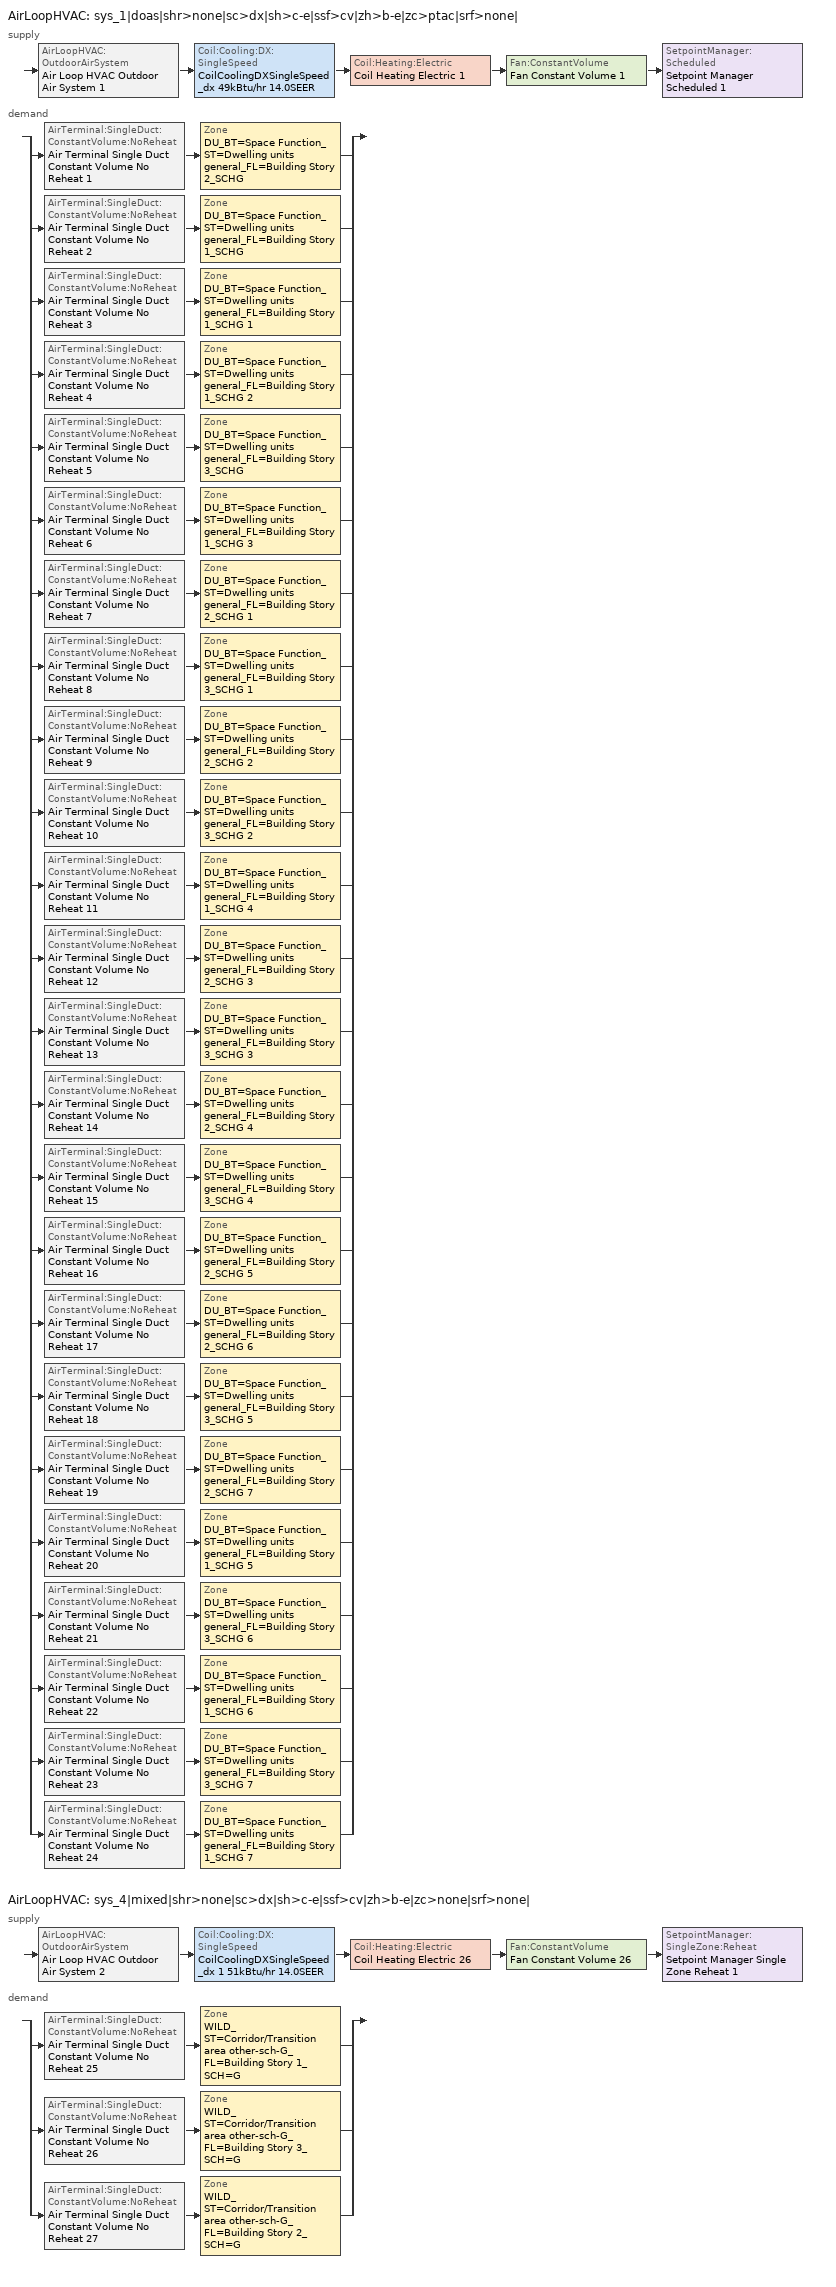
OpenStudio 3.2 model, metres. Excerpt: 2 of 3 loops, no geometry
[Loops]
AirLoopHVAC 'sys_1|doas|shr>none|sc>dx|sh>c-e|ssf>cv|zh>b-e|zc>ptac|srf>none|'
 supply: AirLoopHVAC:OutdoorAirSystem 'Air Loop HVAC Outdoor Air System 1' > Coil:Cooling:DX:SingleSpeed 'CoilCoolingDXSingleSpeed_dx 49kBtu/hr 14.0SEER' > Coil:Heating:Electric 'Coil Heating Electric 1' > Fan:ConstantVolume 'Fan Constant Volume 1' > SetpointManager:Scheduled 'Setpoint Manager Scheduled 1'
 demand: split
  | AirTerminal:SingleDuct:ConstantVolume:NoReheat 'Air Terminal Single Duct Constant Volume No Reheat 1' > Zone 'DU_BT=Space Function_ST=Dwelling units general_FL=Building Story 2_SCHG'
  | AirTerminal:SingleDuct:ConstantVolume:NoReheat 'Air Terminal Single Duct Constant Volume No Reheat 2' > Zone 'DU_BT=Space Function_ST=Dwelling units general_FL=Building Story 1_SCHG'
  | AirTerminal:SingleDuct:ConstantVolume:NoReheat 'Air Terminal Single Duct Constant Volume No Reheat 3' > Zone 'DU_BT=Space Function_ST=Dwelling units general_FL=Building Story 1_SCHG 1'
  | AirTerminal:SingleDuct:ConstantVolume:NoReheat 'Air Terminal Single Duct Constant Volume No Reheat 4' > Zone 'DU_BT=Space Function_ST=Dwelling units general_FL=Building Story 1_SCHG 2'
  | AirTerminal:SingleDuct:ConstantVolume:NoReheat 'Air Terminal Single Duct Constant Volume No Reheat 5' > Zone 'DU_BT=Space Function_ST=Dwelling units general_FL=Building Story 3_SCHG'
  | AirTerminal:SingleDuct:ConstantVolume:NoReheat 'Air Terminal Single Duct Constant Volume No Reheat 6' > Zone 'DU_BT=Space Function_ST=Dwelling units general_FL=Building Story 1_SCHG 3'
  | AirTerminal:SingleDuct:ConstantVolume:NoReheat 'Air Terminal Single Duct Constant Volume No Reheat 7' > Zone 'DU_BT=Space Function_ST=Dwelling units general_FL=Building Story 2_SCHG 1'
  | AirTerminal:SingleDuct:ConstantVolume:NoReheat 'Air Terminal Single Duct Constant Volume No Reheat 8' > Zone 'DU_BT=Space Function_ST=Dwelling units general_FL=Building Story 3_SCHG 1'
  | AirTerminal:SingleDuct:ConstantVolume:NoReheat 'Air Terminal Single Duct Constant Volume No Reheat 9' > Zone 'DU_BT=Space Function_ST=Dwelling units general_FL=Building Story 2_SCHG 2'
  | AirTerminal:SingleDuct:ConstantVolume:NoReheat 'Air Terminal Single Duct Constant Volume No Reheat 10' > Zone 'DU_BT=Space Function_ST=Dwelling units general_FL=Building Story 3_SCHG 2'
  | AirTerminal:SingleDuct:ConstantVolume:NoReheat 'Air Terminal Single Duct Constant Volume No Reheat 11' > Zone 'DU_BT=Space Function_ST=Dwelling units general_FL=Building Story 1_SCHG 4'
  | AirTerminal:SingleDuct:ConstantVolume:NoReheat 'Air Terminal Single Duct Constant Volume No Reheat 12' > Zone 'DU_BT=Space Function_ST=Dwelling units general_FL=Building Story 2_SCHG 3'
  | AirTerminal:SingleDuct:ConstantVolume:NoReheat 'Air Terminal Single Duct Constant Volume No Reheat 13' > Zone 'DU_BT=Space Function_ST=Dwelling units general_FL=Building Story 3_SCHG 3'
  | AirTerminal:SingleDuct:ConstantVolume:NoReheat 'Air Terminal Single Duct Constant Volume No Reheat 14' > Zone 'DU_BT=Space Function_ST=Dwelling units general_FL=Building Story 2_SCHG 4'
  | AirTerminal:SingleDuct:ConstantVolume:NoReheat 'Air Terminal Single Duct Constant Volume No Reheat 15' > Zone 'DU_BT=Space Function_ST=Dwelling units general_FL=Building Story 3_SCHG 4'
  | AirTerminal:SingleDuct:ConstantVolume:NoReheat 'Air Terminal Single Duct Constant Volume No Reheat 16' > Zone 'DU_BT=Space Function_ST=Dwelling units general_FL=Building Story 2_SCHG 5'
  | AirTerminal:SingleDuct:ConstantVolume:NoReheat 'Air Terminal Single Duct Constant Volume No Reheat 17' > Zone 'DU_BT=Space Function_ST=Dwelling units general_FL=Building Story 2_SCHG 6'
  | AirTerminal:SingleDuct:ConstantVolume:NoReheat 'Air Terminal Single Duct Constant Volume No Reheat 18' > Zone 'DU_BT=Space Function_ST=Dwelling units general_FL=Building Story 3_SCHG 5'
  | AirTerminal:SingleDuct:ConstantVolume:NoReheat 'Air Terminal Single Duct Constant Volume No Reheat 19' > Zone 'DU_BT=Space Function_ST=Dwelling units general_FL=Building Story 2_SCHG 7'
  | AirTerminal:SingleDuct:ConstantVolume:NoReheat 'Air Terminal Single Duct Constant Volume No Reheat 20' > Zone 'DU_BT=Space Function_ST=Dwelling units general_FL=Building Story 1_SCHG 5'
  | AirTerminal:SingleDuct:ConstantVolume:NoReheat 'Air Terminal Single Duct Constant Volume No Reheat 21' > Zone 'DU_BT=Space Function_ST=Dwelling units general_FL=Building Story 3_SCHG 6'
  | AirTerminal:SingleDuct:ConstantVolume:NoReheat 'Air Terminal Single Duct Constant Volume No Reheat 22' > Zone 'DU_BT=Space Function_ST=Dwelling units general_FL=Building Story 1_SCHG 6'
  | AirTerminal:SingleDuct:ConstantVolume:NoReheat 'Air Terminal Single Duct Constant Volume No Reheat 23' > Zone 'DU_BT=Space Function_ST=Dwelling units general_FL=Building Story 3_SCHG 7'
  | AirTerminal:SingleDuct:ConstantVolume:NoReheat 'Air Terminal Single Duct Constant Volume No Reheat 24' > Zone 'DU_BT=Space Function_ST=Dwelling units general_FL=Building Story 1_SCHG 7'
AirLoopHVAC 'sys_4|mixed|shr>none|sc>dx|sh>c-e|ssf>cv|zh>b-e|zc>none|srf>none|'
 supply: AirLoopHVAC:OutdoorAirSystem 'Air Loop HVAC Outdoor Air System 2' > Coil:Cooling:DX:SingleSpeed 'CoilCoolingDXSingleSpeed_dx 1 51kBtu/hr 14.0SEER' > Coil:Heating:Electric 'Coil Heating Electric 26' > Fan:ConstantVolume 'Fan Constant Volume 26' > SetpointManager:SingleZone:Reheat 'Setpoint Manager Single Zone Reheat 1'
 demand: split
  | AirTerminal:SingleDuct:ConstantVolume:NoReheat 'Air Terminal Single Duct Constant Volume No Reheat 25' > Zone 'WILD_ST=Corridor/Transition area other-sch-G_FL=Building Story 1_SCH=G'
  | AirTerminal:SingleDuct:ConstantVolume:NoReheat 'Air Terminal Single Duct Constant Volume No Reheat 26' > Zone 'WILD_ST=Corridor/Transition area other-sch-G_FL=Building Story 3_SCH=G'
  | AirTerminal:SingleDuct:ConstantVolume:NoReheat 'Air Terminal Single Duct Constant Volume No Reheat 27' > Zone 'WILD_ST=Corridor/Transition area other-sch-G_FL=Building Story 2_SCH=G'
[Sizing:Zone] Zone Cooling Design Supply Air Temperature Input Method=TemperatureDifference; Zone Cooling Design Supply Air Temperature {C}=14; Zone Cooling Design Supply Air Temperature Difference {deltaC}=11; Zone Heating Design Supply Air Temperature Input Method=TemperatureDifference; Zone Heating Design Supply Air Temperature {C}=40; Zone Heating Design Supply Air Temperature Difference {deltaC}=21; Zone Cooling Design Supply Air Humidity Ratio {kg-H2O/kg-air}=0.0085; Zone Heating Design Supply Air Humidity Ratio {kg-H2O/kg-air}=0.008; Zone Heating Sizing Factor=1.3; Zone Cooling Sizing Factor=1.1; Cooling Design Air Flow Method=DesignDay; Heating Design Air Flow Method=DesignDay; Account for Dedicated Outdoor Air System=No; Dedicated Outdoor Air System Control Strategy=NeutralSupplyAir; Dedicated Outdoor Air Low Setpoint Temperature for Design {C}=autosize; Dedicated Outdoor Air High Setpoint Temperature for Design {C}=autosize
DU_BT=Space Function_ST=Dwelling units general_FL=Building Story 2_SCHG; DU_BT=Space Function_ST=Dwelling units general_FL=Building Story 1_SCHG; DU_BT=Space Function_ST=Dwelling units general_FL=Building Story 1_SCHG 1; DU_BT=Space Function_ST=Dwelling units general_FL=Building Story 1_SCHG 2; DU_BT=Space Function_ST=Dwelling units general_FL=Building Story 3_SCHG; DU_BT=Space Function_ST=Dwelling units general_FL=Building Story 1_SCHG 3; DU_BT=Space Function_ST=Dwelling units general_FL=Building Story 2_SCHG 1; DU_BT=Space Function_ST=Dwelling units general_FL=Building Story 3_SCHG 1; DU_BT=Space Function_ST=Dwelling units general_FL=Building Story 2_SCHG 2; DU_BT=Space Function_ST=Dwelling units general_FL=Building Story 3_SCHG 2; DU_BT=Space Function_ST=Dwelling units general_FL=Building Story 1_SCHG 4; DU_BT=Space Function_ST=Dwelling units general_FL=Building Story 2_SCHG 3; DU_BT=Space Function_ST=Dwelling units general_FL=Building Story 3_SCHG 3; DU_BT=Space Function_ST=Dwelling units general_FL=Building Story 2_SCHG 4; DU_BT=Space Function_ST=Dwelling units general_FL=Building Story 3_SCHG 4; DU_BT=Space Function_ST=Dwelling units general_FL=Building Story 2_SCHG 5; DU_BT=Space Function_ST=Dwelling units general_FL=Building Story 2_SCHG 6; DU_BT=Space Function_ST=Dwelling units general_FL=Building Story 3_SCHG 5; DU_BT=Space Function_ST=Dwelling units general_FL=Building Story 2_SCHG 7; DU_BT=Space Function_ST=Dwelling units general_FL=Building Story 1_SCHG 5; DU_BT=Space Function_ST=Dwelling units general_FL=Building Story 3_SCHG 6; DU_BT=Space Function_ST=Dwelling units general_FL=Building Story 1_SCHG 6; DU_BT=Space Function_ST=Dwelling units general_FL=Building Story 3_SCHG 7; DU_BT=Space Function_ST=Dwelling units general_FL=Building Story 1_SCHG 7; WILD_ST=Corridor/Transition area other-sch-G_FL=Building Story 1_SCH=G; WILD_ST=Corridor/Transition area other-sch-G_FL=Building Story 3_SCH=G; WILD_ST=Corridor/Transition area other-sch-G_FL=Building Story 2_SCH=G
[Zone equipment]
DU_BT=Space Function_ST=Dwelling units general_FL=Building Story 2_SCHG: DU_BT=Space Function_ST=Dwelling units general_FL=Building Story 2_SCHG PTAC, Zone HVAC Baseboard Convective Electric 1, Air Terminal Single Duct Constant Volume No Reheat 1
DU_BT=Space Function_ST=Dwelling units general_FL=Building Story 1_SCHG: DU_BT=Space Function_ST=Dwelling units general_FL=Building Story 1_SCHG PTAC, Zone HVAC Baseboard Convective Electric 2, Air Terminal Single Duct Constant Volume No Reheat 2
DU_BT=Space Function_ST=Dwelling units general_FL=Building Story 1_SCHG 1: DU_BT=Space Function_ST=Dwelling units general_FL=Building Story 1_SCHG 1 PTAC, Zone HVAC Baseboard Convective Electric 3, Air Terminal Single Duct Constant Volume No Reheat 3
DU_BT=Space Function_ST=Dwelling units general_FL=Building Story 1_SCHG 2: DU_BT=Space Function_ST=Dwelling units general_FL=Building Story 1_SCHG 2 PTAC, Zone HVAC Baseboard Convective Electric 4, Air Terminal Single Duct Constant Volume No Reheat 4
DU_BT=Space Function_ST=Dwelling units general_FL=Building Story 3_SCHG: DU_BT=Space Function_ST=Dwelling units general_FL=Building Story 3_SCHG PTAC, Zone HVAC Baseboard Convective Electric 5, Air Terminal Single Duct Constant Volume No Reheat 5
DU_BT=Space Function_ST=Dwelling units general_FL=Building Story 1_SCHG 3: DU_BT=Space Function_ST=Dwelling units general_FL=Building Story 1_SCHG 3 PTAC, Zone HVAC Baseboard Convective Electric 6, Air Terminal Single Duct Constant Volume No Reheat 6
DU_BT=Space Function_ST=Dwelling units general_FL=Building Story 2_SCHG 1: DU_BT=Space Function_ST=Dwelling units general_FL=Building Story 2_SCHG 1 PTAC, Zone HVAC Baseboard Convective Electric 7, Air Terminal Single Duct Constant Volume No Reheat 7
DU_BT=Space Function_ST=Dwelling units general_FL=Building Story 3_SCHG 1: DU_BT=Space Function_ST=Dwelling units general_FL=Building Story 3_SCHG 1 PTAC, Zone HVAC Baseboard Convective Electric 8, Air Terminal Single Duct Constant Volume No Reheat 8
DU_BT=Space Function_ST=Dwelling units general_FL=Building Story 2_SCHG 2: DU_BT=Space Function_ST=Dwelling units general_FL=Building Story 2_SCHG 2 PTAC, Zone HVAC Baseboard Convective Electric 9, Air Terminal Single Duct Constant Volume No Reheat 9
DU_BT=Space Function_ST=Dwelling units general_FL=Building Story 3_SCHG 2: DU_BT=Space Function_ST=Dwelling units general_FL=Building Story 3_SCHG 2 PTAC, Zone HVAC Baseboard Convective Electric 10, Air Terminal Single Duct Constant Volume No Reheat 10
DU_BT=Space Function_ST=Dwelling units general_FL=Building Story 1_SCHG 4: DU_BT=Space Function_ST=Dwelling units general_FL=Building Story 1_SCHG 4 PTAC, Zone HVAC Baseboard Convective Electric 11, Air Terminal Single Duct Constant Volume No Reheat 11
DU_BT=Space Function_ST=Dwelling units general_FL=Building Story 2_SCHG 3: DU_BT=Space Function_ST=Dwelling units general_FL=Building Story 2_SCHG 3 PTAC, Zone HVAC Baseboard Convective Electric 12, Air Terminal Single Duct Constant Volume No Reheat 12
DU_BT=Space Function_ST=Dwelling units general_FL=Building Story 3_SCHG 3: DU_BT=Space Function_ST=Dwelling units general_FL=Building Story 3_SCHG 3 PTAC, Zone HVAC Baseboard Convective Electric 13, Air Terminal Single Duct Constant Volume No Reheat 13
DU_BT=Space Function_ST=Dwelling units general_FL=Building Story 2_SCHG 4: DU_BT=Space Function_ST=Dwelling units general_FL=Building Story 2_SCHG 4 PTAC, Zone HVAC Baseboard Convective Electric 14, Air Terminal Single Duct Constant Volume No Reheat 14
DU_BT=Space Function_ST=Dwelling units general_FL=Building Story 3_SCHG 4: DU_BT=Space Function_ST=Dwelling units general_FL=Building Story 3_SCHG 4 PTAC, Zone HVAC Baseboard Convective Electric 15, Air Terminal Single Duct Constant Volume No Reheat 15
DU_BT=Space Function_ST=Dwelling units general_FL=Building Story 2_SCHG 5: DU_BT=Space Function_ST=Dwelling units general_FL=Building Story 2_SCHG 5 PTAC, Zone HVAC Baseboard Convective Electric 16, Air Terminal Single Duct Constant Volume No Reheat 16
DU_BT=Space Function_ST=Dwelling units general_FL=Building Story 2_SCHG 6: DU_BT=Space Function_ST=Dwelling units general_FL=Building Story 2_SCHG 6 PTAC, Zone HVAC Baseboard Convective Electric 17, Air Terminal Single Duct Constant Volume No Reheat 17
DU_BT=Space Function_ST=Dwelling units general_FL=Building Story 3_SCHG 5: DU_BT=Space Function_ST=Dwelling units general_FL=Building Story 3_SCHG 5 PTAC, Zone HVAC Baseboard Convective Electric 18, Air Terminal Single Duct Constant Volume No Reheat 18
DU_BT=Space Function_ST=Dwelling units general_FL=Building Story 2_SCHG 7: DU_BT=Space Function_ST=Dwelling units general_FL=Building Story 2_SCHG 7 PTAC, Zone HVAC Baseboard Convective Electric 19, Air Terminal Single Duct Constant Volume No Reheat 19
DU_BT=Space Function_ST=Dwelling units general_FL=Building Story 1_SCHG 5: DU_BT=Space Function_ST=Dwelling units general_FL=Building Story 1_SCHG 5 PTAC, Zone HVAC Baseboard Convective Electric 20, Air Terminal Single Duct Constant Volume No Reheat 20
DU_BT=Space Function_ST=Dwelling units general_FL=Building Story 3_SCHG 6: DU_BT=Space Function_ST=Dwelling units general_FL=Building Story 3_SCHG 6 PTAC, Zone HVAC Baseboard Convective Electric 21, Air Terminal Single Duct Constant Volume No Reheat 21
DU_BT=Space Function_ST=Dwelling units general_FL=Building Story 1_SCHG 6: DU_BT=Space Function_ST=Dwelling units general_FL=Building Story 1_SCHG 6 PTAC, Zone HVAC Baseboard Convective Electric 22, Air Terminal Single Duct Constant Volume No Reheat 22
DU_BT=Space Function_ST=Dwelling units general_FL=Building Story 3_SCHG 7: DU_BT=Space Function_ST=Dwelling units general_FL=Building Story 3_SCHG 7 PTAC, Zone HVAC Baseboard Convective Electric 23, Air Terminal Single Duct Constant Volume No Reheat 23
DU_BT=Space Function_ST=Dwelling units general_FL=Building Story 1_SCHG 7: DU_BT=Space Function_ST=Dwelling units general_FL=Building Story 1_SCHG 7 PTAC, Zone HVAC Baseboard Convective Electric 24, Air Terminal Single Duct Constant Volume No Reheat 24
WILD_ST=Corridor/Transition area other-sch-G_FL=Building Story 1_SCH=G: Zone HVAC Baseboard Convective Electric 25, Air Terminal Single Duct Constant Volume No Reheat 25
WILD_ST=Corridor/Transition area other-sch-G_FL=Building Story 3_SCH=G: Zone HVAC Baseboard Convective Electric 26, Air Terminal Single Duct Constant Volume No Reheat 26
WILD_ST=Corridor/Transition area other-sch-G_FL=Building Story 2_SCH=G: Zone HVAC Baseboard Convective Electric 27, Air Terminal Single Duct Constant Volume No Reheat 27
[AirLoopHVAC] Design Supply Air Flow Rate {m3/s}=autosize; Design Return Air Flow Fraction of Supply Air Flow=1
Name | Availability Schedule
sys_1|doas|shr>none|sc>dx|sh>c-e|ssf>cv|zh>b-e|zc>ptac|srf>none| | sys_1|doas|shr>none|sc>dx|sh>c-e|ssf>cv|zh>b-e|zc>ptac|srf>none| Occ Sch
sys_4|mixed|shr>none|sc>dx|sh>c-e|ssf>cv|zh>b-e|zc>none|srf>none| | sys_4|mixed|shr>none|sc>dx|sh>c-e|ssf>cv|zh>b-e|zc>none|srf>none| Occ Sch
[Sizing:System] Design Outdoor Air Flow Rate {m3/s}=Autosize; Central Heating Maximum System Air Flow Ratio=1; Preheat Design Temperature {C}=7; Preheat Design Humidity Ratio {kg-H2O/kg-Air}=0.008; Precool Design Temperature {C}=13; Precool Design Humidity Ratio {kg-H2O/kg-Air}=0.008; Central Cooling Design Supply Air Temperature {C}=13; Central Heating Design Supply Air Temperature {C}=43; Sizing Option=NonCoincident; Central Cooling Design Supply Air Humidity Ratio {kg-H2O/kg-Air}=0.0085; Central Heating Design Supply Air Humidity Ratio {kg-H2O/kg-Air}=0.008; Cooling Design Air Flow Method=DesignDay; Cooling Design Air Flow Rate {m3/s}=0; Heating Design Air Flow Method=DesignDay; Heating Design Air Flow Rate {m3/s}=0; System Outdoor Air Method=ZoneSum; Zone Maximum Outdoor Air Fraction=1; Cooling Supply Air Flow Rate Per Floor Area {m3/s-m2}=0.00996765; Cooling Fraction of Autosized Cooling Supply Air Flow Rate=1; Cooling Supply Air Flow Rate Per Unit Cooling Capacity {m3/s-W}=3.94755e-05; Heating Supply Air Flow Rate Per Floor Area {m3/s-m2}=0.00996765; Heating Fraction of Autosized Heating Supply Air Flow Rate=1; Heating Fraction of Autosized Cooling Supply Air Flow Rate=1; Heating Supply Air Flow Rate Per Unit Heating Capacity {m3/s-W}=3.15882e-05; Cooling Design Capacity Method=CoolingDesignCapacity; Cooling Design Capacity {W}=autosize; Cooling Design Capacity Per Floor Area {W/m2}=234.7; Fraction of Autosized Cooling Design Capacity=1; Heating Design Capacity Method=HeatingDesignCapacity; Heating Design Capacity {W}=autosize; Heating Design Capacity Per Floor Area {W/m2}=157; Fraction of Autosized Heating Design Capacity=1; Central Cooling Capacity Control Method=OnOff
Name | Type of Load to Size On | 100% Outdoor Air in Cooling | 100% Outdoor Air in Heating
sys_1|doas|shr>none|sc>dx|sh>c-e|ssf>cv|zh>b-e|zc>ptac|srf>none| | VentilationRequirement | Yes | Yes
sys_4|mixed|shr>none|sc>dx|sh>c-e|ssf>cv|zh>b-e|zc>none|srf>none| | Sensible | No | No
[Fan:ConstantVolume] Availability Schedule=Always On Discrete; Fan Total Efficiency=0.39975; Pressure Rise {Pa}=640; Maximum Flow Rate {m3/s}=AutoSize; Motor Efficiency=0.615
Fan Constant Volume 1; Fan Constant Volume 2; Fan Constant Volume 3; Fan Constant Volume 4; Fan Constant Volume 5; Fan Constant Volume 6; Fan Constant Volume 7; Fan Constant Volume 8; Fan Constant Volume 9; Fan Constant Volume 10; Fan Constant Volume 11; Fan Constant Volume 12; Fan Constant Volume 13; Fan Constant Volume 14; Fan Constant Volume 15; Fan Constant Volume 16; Fan Constant Volume 17; Fan Constant Volume 18; Fan Constant Volume 19; Fan Constant Volume 20; Fan Constant Volume 21; Fan Constant Volume 22; Fan Constant Volume 23; Fan Constant Volume 24; Fan Constant Volume 25; Fan Constant Volume 26
[Coil:Heating:Electric]
Name | Availability Schedule
Coil Heating Electric 1; Coil Heating Electric 26 | Always On Discrete
Coil Heating Electric 2; Coil Heating Electric 3; Coil Heating Electric 4; Coil Heating Electric 5; Coil Heating Electric 6; Coil Heating Electric 7; Coil Heating Electric 8; Coil Heating Electric 9; Coil Heating Electric 10; Coil Heating Electric 11; Coil Heating Electric 12; Coil Heating Electric 13; Coil Heating Electric 14; Coil Heating Electric 15; Coil Heating Electric 16; Coil Heating Electric 17; Coil Heating Electric 18; Coil Heating Electric 19; Coil Heating Electric 20; Coil Heating Electric 21; Coil Heating Electric 22; Coil Heating Electric 23; Coil Heating Electric 24; Coil Heating Electric 25 | ON_OFF_ALWAYS_OFF
[Coil:Cooling:DX:SingleSpeed] Availability Schedule=Always On Discrete; Rated Total Cooling Capacity {W}=autosize; Rated Sensible Heat Ratio=autosize; Rated Air Flow Rate {m3/s}=autosize; Rated Evaporator Fan Power Per Volume Flow Rate {W/(m3/s)}=773.3; Total Cooling Capacity Function of Temperature Curve=DXCOOL-NECB2011-REF-CAPFT; Total Cooling Capacity Function of Flow Fraction Curve=DXCOOL-NECB2011-REF-CAPFFLOW; Energy Input Ratio Function of Temperature Curve=DXCOOL-NECB2011-REF-COOLEIRFT; Energy Input Ratio Function of Flow Fraction Curve=DXCOOL-NECB2011-REF-COOLEIRFFLOW; Part Load Fraction Correlation Curve=DXCOOL-NECB2011-REF-COOLPLFFPLR; Minimum Outdoor Dry-Bulb Temperature for Compressor Operation {C}=-25; Condenser Type=AirCooled; Evaporative Condenser Effectiveness=0; Evaporative Condenser Air Flow Rate {m3/s}=Autosize; Evaporative Condenser Pump Rated Power Consumption {W}=Autosize; Crankcase Heater Capacity {W}=0; Maximum Outdoor Dry-Bulb Temperature for Crankcase Heater Operation {C}=0; Basin Heater Capacity {W/K}=0; Basin Heater Setpoint Temperature {C}=10
Name | Rated COP {W/W}
CoilCoolingDXSingleSpeed_dx 49kBtu/hr 14.0SEER; CoilCoolingDXSingleSpeed_dx 1 51kBtu/hr 14.0SEER | 4.11713
Coil Cooling DX Single Speed 1 18kBtu/hr 9.3EER; Coil Cooling DX Single Speed 5 33kBtu/hr 9.3EER; Coil Cooling DX Single Speed 8 19kBtu/hr 9.3EER; Coil Cooling DX Single Speed 9 21kBtu/hr 9.3EER; Coil Cooling DX Single Speed 10 19kBtu/hr 9.3EER; Coil Cooling DX Single Speed 12 19kBtu/hr 9.3EER; Coil Cooling DX Single Speed 13 37kBtu/hr 9.3EER; Coil Cooling DX Single Speed 14 23kBtu/hr 9.3EER; Coil Cooling DX Single Speed 15 32kBtu/hr 9.3EER; Coil Cooling DX Single Speed 16 24kBtu/hr 9.3EER; Coil Cooling DX Single Speed 18 29kBtu/hr 9.3EER; Coil Cooling DX Single Speed 19 19kBtu/hr 9.3EER; Coil Cooling DX Single Speed 21 35kBtu/hr 9.3EER; Coil Cooling DX Single Speed 23 26kBtu/hr 9.3EER | 3.23448
Coil Cooling DX Single Speed 2 5kBtu/hr 11.0EER; Coil Cooling DX Single Speed 3 5kBtu/hr 11.0EER | 3.80183
Coil Cooling DX Single Speed 4 10kBtu/hr 10.3EER | 3.55902
Coil Cooling DX Single Speed 6 10kBtu/hr 10.4EER | 3.6002
Coil Cooling DX Single Speed 7 9kBtu/hr 10.6EER | 3.66014
Coil Cooling DX Single Speed 11 8kBtu/hr 10.8EER | 3.73026
Coil Cooling DX Single Speed 17 8kBtu/hr 10.7EER | 3.70148
Coil Cooling DX Single Speed 20 8kBtu/hr 10.9EER | 3.75711
Coil Cooling DX Single Speed 22 8kBtu/hr 10.9EER | 3.75458
Coil Cooling DX Single Speed 24 9kBtu/hr 10.6EER | 3.6675
[Controller:OutdoorAir] Minimum Outdoor Air Flow Rate {m3/s}=autosize; Maximum Outdoor Air Flow Rate {m3/s}=Autosize; Economizer Control Type=NoEconomizer; Economizer Control Action Type=ModulateFlow; Economizer Maximum Limit Dry-Bulb Temperature {C}=28; Economizer Maximum Limit Enthalpy {J/kg}=64000; Economizer Minimum Limit Dry-Bulb Temperature {C}=-100; Lockout Type=NoLockout; Minimum Limit Type=FixedMinimum; High Humidity Control=No; Heat Recovery Bypass Control Type=BypassWhenWithinEconomizerLimits
Name | Minimum Outdoor Air Schedule | Controller Mechanical Ventilation
Controller Outdoor Air 1 | sys_1|doas|shr>none|sc>dx|sh>c-e|ssf>cv|zh>b-e|zc>ptac|srf>none| Occ Sch | Controller Mechanical Ventilation 1
Controller Outdoor Air 2 | sys_4|mixed|shr>none|sc>dx|sh>c-e|ssf>cv|zh>b-e|zc>none|srf>none| Occ Sch | Controller Mechanical Ventilation 2
[Controller:MechanicalVentilation] Availability Schedule=Always On Discrete; System Outdoor Air Method=ZoneSum
Controller Mechanical Ventilation 1; Controller Mechanical Ventilation 2
[AirLoopHVAC:OutdoorAirSystem]
Name | Controller
Air Loop HVAC Outdoor Air System 1 | Controller Outdoor Air 1
Air Loop HVAC Outdoor Air System 2 | Controller Outdoor Air 2
[SetpointManager:Scheduled]
Setpoint Manager Scheduled 1: Control Variable=Temperature; Schedule=Makeup-Air Unit Supply Air Temp
[ZoneHVAC:PackagedTerminalAirConditioner] Availability Schedule=Always On Discrete; Supply Air Flow Rate During Cooling Operation {m3/s}=Autosize; Supply Air Flow Rate During Heating Operation {m3/s}=Autosize; Supply Air Flow Rate When No Cooling or Heating is Needed {m3/s}=Autosize; Outdoor Air Flow Rate During Cooling Operation {m3/s}=1e-05; Outdoor Air Flow Rate During Heating Operation {m3/s}=1e-05; Outdoor Air Flow Rate When No Cooling or Heating is Needed {m3/s}=1e-05; Fan Placement=DrawThrough
Name | Supply Air Fan | Heating Coil | Cooling Coil
DU_BT=Space Function_ST=Dwelling units general_FL=Building Story 2_SCHG PTAC | Fan Constant Volume 2 | Coil Heating Electric 2 | Coil Cooling DX Single Speed 1 18kBtu/hr 9.3EER
DU_BT=Space Function_ST=Dwelling units general_FL=Building Story 1_SCHG PTAC | Fan Constant Volume 3 | Coil Heating Electric 3 | Coil Cooling DX Single Speed 2 5kBtu/hr 11.0EER
DU_BT=Space Function_ST=Dwelling units general_FL=Building Story 1_SCHG 1 PTAC | Fan Constant Volume 4 | Coil Heating Electric 4 | Coil Cooling DX Single Speed 3 5kBtu/hr 11.0EER
DU_BT=Space Function_ST=Dwelling units general_FL=Building Story 1_SCHG 2 PTAC | Fan Constant Volume 5 | Coil Heating Electric 5 | Coil Cooling DX Single Speed 4 10kBtu/hr 10.3EER
DU_BT=Space Function_ST=Dwelling units general_FL=Building Story 3_SCHG PTAC | Fan Constant Volume 6 | Coil Heating Electric 6 | Coil Cooling DX Single Speed 5 33kBtu/hr 9.3EER
DU_BT=Space Function_ST=Dwelling units general_FL=Building Story 1_SCHG 3 PTAC | Fan Constant Volume 7 | Coil Heating Electric 7 | Coil Cooling DX Single Speed 6 10kBtu/hr 10.4EER
DU_BT=Space Function_ST=Dwelling units general_FL=Building Story 2_SCHG 1 PTAC | Fan Constant Volume 8 | Coil Heating Electric 8 | Coil Cooling DX Single Speed 7 9kBtu/hr 10.6EER
DU_BT=Space Function_ST=Dwelling units general_FL=Building Story 3_SCHG 1 PTAC | Fan Constant Volume 9 | Coil Heating Electric 9 | Coil Cooling DX Single Speed 8 19kBtu/hr 9.3EER
DU_BT=Space Function_ST=Dwelling units general_FL=Building Story 2_SCHG 2 PTAC | Fan Constant Volume 10 | Coil Heating Electric 10 | Coil Cooling DX Single Speed 9 21kBtu/hr 9.3EER
DU_BT=Space Function_ST=Dwelling units general_FL=Building Story 3_SCHG 2 PTAC | Fan Constant Volume 11 | Coil Heating Electric 11 | Coil Cooling DX Single Speed 10 19kBtu/hr 9.3EER
DU_BT=Space Function_ST=Dwelling units general_FL=Building Story 1_SCHG 4 PTAC | Fan Constant Volume 12 | Coil Heating Electric 12 | Coil Cooling DX Single Speed 11 8kBtu/hr 10.8EER
DU_BT=Space Function_ST=Dwelling units general_FL=Building Story 2_SCHG 3 PTAC | Fan Constant Volume 13 | Coil Heating Electric 13 | Coil Cooling DX Single Speed 12 19kBtu/hr 9.3EER
DU_BT=Space Function_ST=Dwelling units general_FL=Building Story 3_SCHG 3 PTAC | Fan Constant Volume 14 | Coil Heating Electric 14 | Coil Cooling DX Single Speed 13 37kBtu/hr 9.3EER
DU_BT=Space Function_ST=Dwelling units general_FL=Building Story 2_SCHG 4 PTAC | Fan Constant Volume 15 | Coil Heating Electric 15 | Coil Cooling DX Single Speed 14 23kBtu/hr 9.3EER
DU_BT=Space Function_ST=Dwelling units general_FL=Building Story 3_SCHG 4 PTAC | Fan Constant Volume 16 | Coil Heating Electric 16 | Coil Cooling DX Single Speed 15 32kBtu/hr 9.3EER
DU_BT=Space Function_ST=Dwelling units general_FL=Building Story 2_SCHG 5 PTAC | Fan Constant Volume 17 | Coil Heating Electric 17 | Coil Cooling DX Single Speed 16 24kBtu/hr 9.3EER
DU_BT=Space Function_ST=Dwelling units general_FL=Building Story 2_SCHG 6 PTAC | Fan Constant Volume 18 | Coil Heating Electric 18 | Coil Cooling DX Single Speed 17 8kBtu/hr 10.7EER
DU_BT=Space Function_ST=Dwelling units general_FL=Building Story 3_SCHG 5 PTAC | Fan Constant Volume 19 | Coil Heating Electric 19 | Coil Cooling DX Single Speed 18 29kBtu/hr 9.3EER
DU_BT=Space Function_ST=Dwelling units general_FL=Building Story 2_SCHG 7 PTAC | Fan Constant Volume 20 | Coil Heating Electric 20 | Coil Cooling DX Single Speed 19 19kBtu/hr 9.3EER
DU_BT=Space Function_ST=Dwelling units general_FL=Building Story 1_SCHG 5 PTAC | Fan Constant Volume 21 | Coil Heating Electric 21 | Coil Cooling DX Single Speed 20 8kBtu/hr 10.9EER
DU_BT=Space Function_ST=Dwelling units general_FL=Building Story 3_SCHG 6 PTAC | Fan Constant Volume 22 | Coil Heating Electric 22 | Coil Cooling DX Single Speed 21 35kBtu/hr 9.3EER
DU_BT=Space Function_ST=Dwelling units general_FL=Building Story 1_SCHG 6 PTAC | Fan Constant Volume 23 | Coil Heating Electric 23 | Coil Cooling DX Single Speed 22 8kBtu/hr 10.9EER
DU_BT=Space Function_ST=Dwelling units general_FL=Building Story 3_SCHG 7 PTAC | Fan Constant Volume 24 | Coil Heating Electric 24 | Coil Cooling DX Single Speed 23 26kBtu/hr 9.3EER
DU_BT=Space Function_ST=Dwelling units general_FL=Building Story 1_SCHG 7 PTAC | Fan Constant Volume 25 | Coil Heating Electric 25 | Coil Cooling DX Single Speed 24 9kBtu/hr 10.6EER
[ZoneHVAC:Baseboard:Convective:Electric] Availability Schedule=Always On Discrete; Nominal Capacity {W}=autosize; Efficiency=1
Zone HVAC Baseboard Convective Electric 1; Zone HVAC Baseboard Convective Electric 2; Zone HVAC Baseboard Convective Electric 3; Zone HVAC Baseboard Convective Electric 4; Zone HVAC Baseboard Convective Electric 5; Zone HVAC Baseboard Convective Electric 6; Zone HVAC Baseboard Convective Electric 7; Zone HVAC Baseboard Convective Electric 8; Zone HVAC Baseboard Convective Electric 9; Zone HVAC Baseboard Convective Electric 10; Zone HVAC Baseboard Convective Electric 11; Zone HVAC Baseboard Convective Electric 12; Zone HVAC Baseboard Convective Electric 13; Zone HVAC Baseboard Convective Electric 14; Zone HVAC Baseboard Convective Electric 15; Zone HVAC Baseboard Convective Electric 16; Zone HVAC Baseboard Convective Electric 17; Zone HVAC Baseboard Convective Electric 18; Zone HVAC Baseboard Convective Electric 19; Zone HVAC Baseboard Convective Electric 20; Zone HVAC Baseboard Convective Electric 21; Zone HVAC Baseboard Convective Electric 22; Zone HVAC Baseboard Convective Electric 23; Zone HVAC Baseboard Convective Electric 24; Zone HVAC Baseboard Convective Electric 25; Zone HVAC Baseboard Convective Electric 26; Zone HVAC Baseboard Convective Electric 27
[AirTerminal:SingleDuct:ConstantVolume:NoReheat] Availability Schedule=Always On Discrete; Maximum Air Flow Rate {m3/s}=AutoSize
Air Terminal Single Duct Constant Volume No Reheat 1; Air Terminal Single Duct Constant Volume No Reheat 2; Air Terminal Single Duct Constant Volume No Reheat 3; Air Terminal Single Duct Constant Volume No Reheat 4; Air Terminal Single Duct Constant Volume No Reheat 5; Air Terminal Single Duct Constant Volume No Reheat 6; Air Terminal Single Duct Constant Volume No Reheat 7; Air Terminal Single Duct Constant Volume No Reheat 8; Air Terminal Single Duct Constant Volume No Reheat 9; Air Terminal Single Duct Constant Volume No Reheat 10; Air Terminal Single Duct Constant Volume No Reheat 11; Air Terminal Single Duct Constant Volume No Reheat 12; Air Terminal Single Duct Constant Volume No Reheat 13; Air Terminal Single Duct Constant Volume No Reheat 14; Air Terminal Single Duct Constant Volume No Reheat 15; Air Terminal Single Duct Constant Volume No Reheat 16; Air Terminal Single Duct Constant Volume No Reheat 17; Air Terminal Single Duct Constant Volume No Reheat 18; Air Terminal Single Duct Constant Volume No Reheat 19; Air Terminal Single Duct Constant Volume No Reheat 20; Air Terminal Single Duct Constant Volume No Reheat 21; Air Terminal Single Duct Constant Volume No Reheat 22; Air Terminal Single Duct Constant Volume No Reheat 23; Air Terminal Single Duct Constant Volume No Reheat 24; Air Terminal Single Duct Constant Volume No Reheat 25; Air Terminal Single Duct Constant Volume No Reheat 26; Air Terminal Single Duct Constant Volume No Reheat 27
[SetpointManager:SingleZone:Reheat]
Setpoint Manager Single Zone Reheat 1: Minimum Supply Air Temperature {C}=13; Maximum Supply Air Temperature {C}=43; Control Zone=WILD_ST=Corridor/Transition area other-sch-G_FL=Building Story 1_SCH=G
[Schedule:Ruleset]
Name | Default Day Schedule | Summer Design Day Schedule | Winter Design Day Schedule
ON_OFF_ALWAYS_OFF | Schedule Day 3
Makeup-Air Unit Supply Air Temp | Makeup Air Unit Supply Air Temp Default
sys_1|doas|shr>none|sc>dx|sh>c-e|ssf>cv|zh>b-e|zc>ptac|srf>none| Occ Sch | sys_1|doas|shr>none|sc>dx|sh>c-e|ssf>cv|zh>b-e|zc>ptac|srf>none| Occ Sch Default | sys_1|doas|shr>none|sc>dx|sh>c-e|ssf>cv|zh>b-e|zc>ptac|srf>none| Occ Sch Summer Design Day | sys_1|doas|shr>none|sc>dx|sh>c-e|ssf>cv|zh>b-e|zc>ptac|srf>none| Occ Sch Winter Design Day
sys_4|mixed|shr>none|sc>dx|sh>c-e|ssf>cv|zh>b-e|zc>none|srf>none| Occ Sch | sys_4|mixed|shr>none|sc>dx|sh>c-e|ssf>cv|zh>b-e|zc>none|srf>none| Occ Sch Default | sys_4|mixed|shr>none|sc>dx|sh>c-e|ssf>cv|zh>b-e|zc>none|srf>none| Occ Sch Summer Design Day | sys_4|mixed|shr>none|sc>dx|sh>c-e|ssf>cv|zh>b-e|zc>none|srf>none| Occ Sch Winter Design Day
[Schedule:Day]
Schedule Day 3; wkdON_OFF_ALWAYS_OFF 1; satON_OFF_ALWAYS_OFF 1; sunON_OFF_ALWAYS_OFF 1: 1, 0, 0, 2, 0, 0, 3, 0, 0, 4, 0, 0, 5, 0, 0, 6, 0, 0, 7, 0, 0, 8, 0, 0, 9, 0, 0, 10, 0, 0, 11, 0, 0, 12, 0, 0, 13, 0, 0, 14, 0, 0, 15, 0, 0, 16, 0, 0, 17, 0, 0, 18, 0, 0, 19, 0, 0, 20, 0, 0, 21, 0, 0, 22, 0, 0, 23, 0, 0, 24, 0, 0
Makeup Air Unit Supply Air Temp Default: 24, 0, 20
sys_1|doas|shr>none|sc>dx|sh>c-e|ssf>cv|zh>b-e|zc>ptac|srf>none| Occ Sch Default; sys_1|doas|shr>none|sc>dx|sh>c-e|ssf>cv|zh>b-e|zc>ptac|srf>none| Occ Sch Winter Design Day; sys_1|doas|shr>none|sc>dx|sh>c-e|ssf>cv|zh>b-e|zc>ptac|srf>none| Occ Sch Summer Design Day; sys_4|mixed|shr>none|sc>dx|sh>c-e|ssf>cv|zh>b-e|zc>none|srf>none| Occ Sch Default; sys_4|mixed|shr>none|sc>dx|sh>c-e|ssf>cv|zh>b-e|zc>none|srf>none| Occ Sch Winter Design Day; sys_4|mixed|shr>none|sc>dx|sh>c-e|ssf>cv|zh>b-e|zc>none|srf>none| Occ Sch Summer Design Day: 24, 0, 1
[Schedule:Rule] Schedule Ruleset=ON_OFF_ALWAYS_OFF; Date Specification Type=DateRange; Start Month=1; Start Day=1; End Month=12; End Day=31
Name | Rule Order | Day Schedule | Apply Sunday | Apply Monday | Apply Tuesday | Apply Wednesday | Apply Thursday | Apply Friday | Apply Saturday
wkdON_OFF_ALWAYS_OFF rule | 2 | wkdON_OFF_ALWAYS_OFF 1 | No | Yes | Yes | Yes | Yes | Yes | No
satON_OFF_ALWAYS_OFFrule | 1 | satON_OFF_ALWAYS_OFF 1 | No | No | No | No | No | No | Yes
sunON_OFF_ALWAYS_OFFrule | 0 | sunON_OFF_ALWAYS_OFF 1 | Yes | No | No | No | No | No | No
[Schedule:Constant]
Always On Discrete: Value=1
[Curve:Biquadratic] Minimum Value of x=13; Maximum Value of x=24; Minimum Value of y=24; Maximum Value of y=46
Name | Coefficient1 Constant | Coefficient2 x | Coefficient3 x**2 | Coefficient4 y | Coefficient5 y**2 | Coefficient6 x*y
DXCOOL-NECB2011-REF-CAPFT | 0.867905 | 0.0142459 | 0.00055436 | -0.0075575 | 3.3e-05 | -0.0001918
DXCOOL-NECB2011-REF-COOLEIRFT | 0.114171 | 0.0281822 | -0.0004199 | 0.0214108 | 0.000161028 | -0.000679104
[Curve:Quadratic] Minimum Value of x=0.5; Maximum Value of x=1.5
Name | Coefficient1 Constant | Coefficient2 x | Coefficient3 x**2
DXCOOL-NECB2011-REF-CAPFFLOW | 0.8 | 0.2 | 0
DXCOOL-NECB2011-REF-COOLEIRFFLOW | 1.1552 | -0.1808 | 0.0256
[Curve:Cubic]
DXCOOL-NECB2011-REF-COOLPLFFPLR: Coefficient1 Constant=0.0277; Coefficient2 x=4.9151; Coefficient3 x**2=-8.184; Coefficient4 x**3=4.2702; Minimum Value of x=0.7; Maximum Value of x=1
